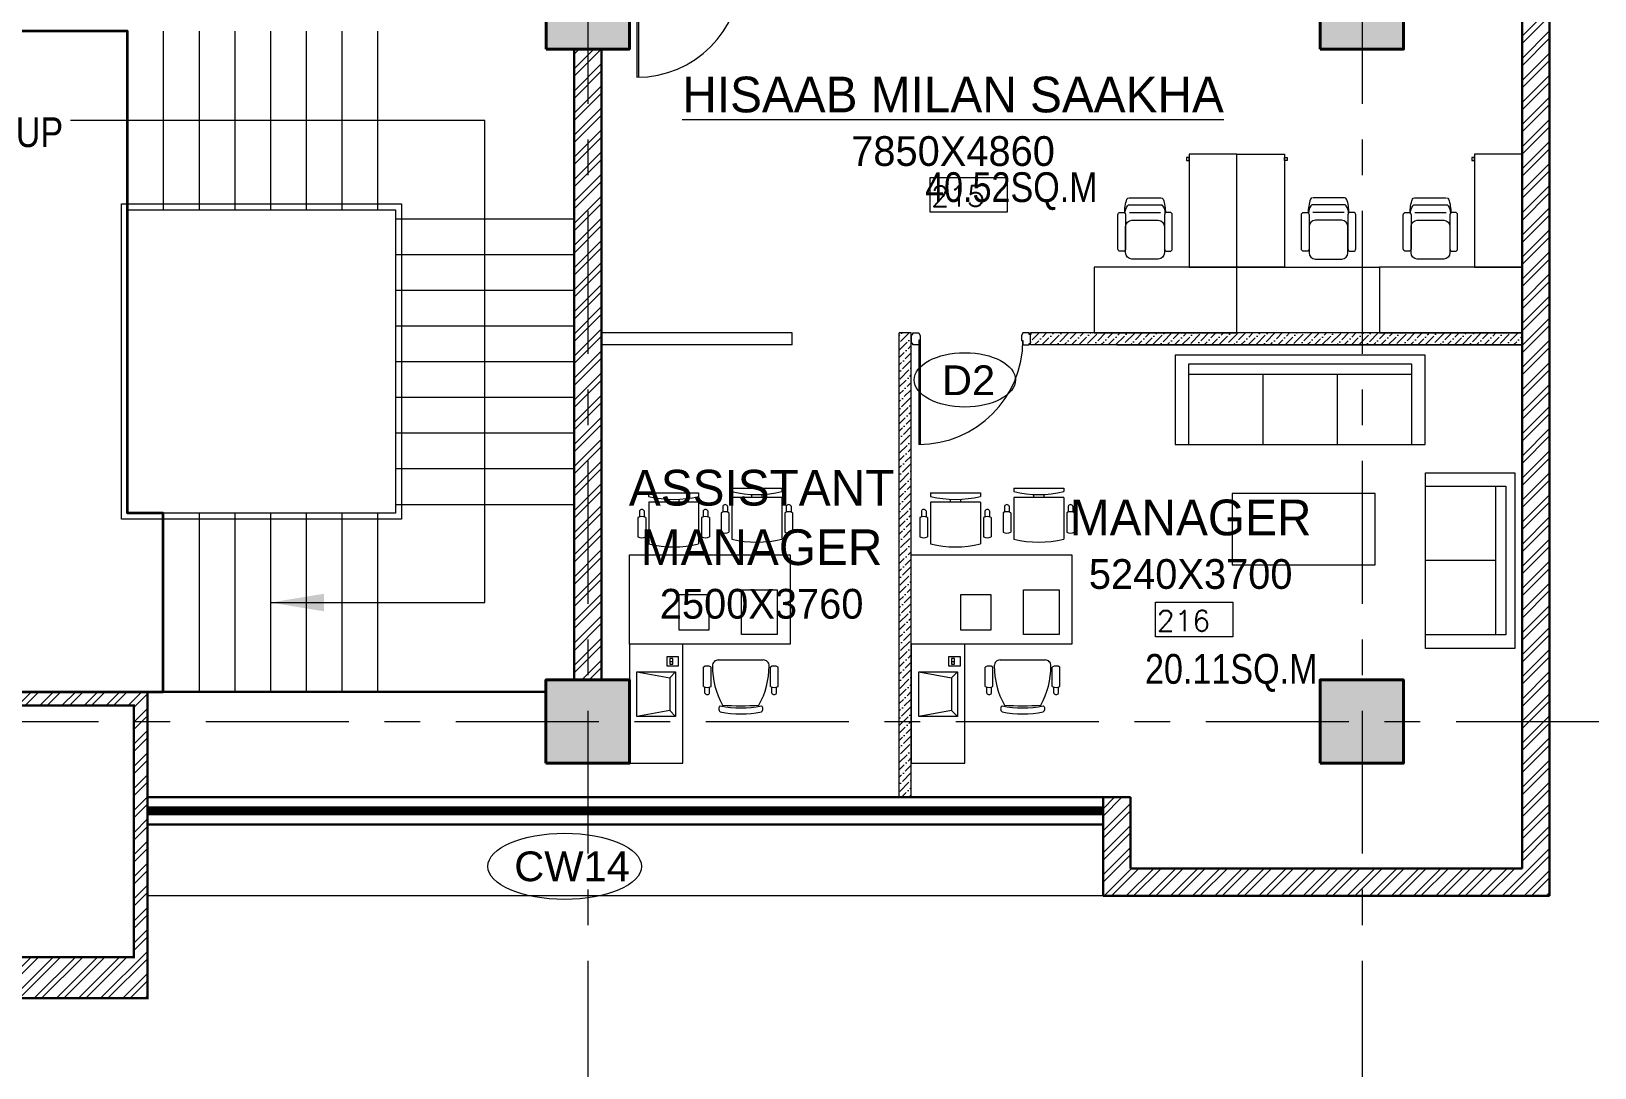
# Model space of a CAD drawing. Header units: millimetres. Extents: x 24487468 to 24959437, y -333213 to 842934.
# Drawn here: x 24744072 to 24757202, y 56792 to 65501 of the extents above; entities that cross this region are included whole.
import ezdxf

# ---------------------------------------------------------------- set-up
doc = ezdxf.new("R2010")
doc.units = ezdxf.units.MM
doc.header["$MEASUREMENT"] = 0
doc.header["$PDMODE"] = 3
doc.linetypes.add('Centreline', pattern=[21, 12, -3, 3, -3])
doc.layers.get('0').update_dxf_attribs({"lineweight": 5})
for name, color, linetype, lineweight in [('A 0.13 dw', 175, 'Continuous', 5), ('A 0.13furniture', 30, 'Continuous', 0), ('A-DIM', 155, 'Continuous', 9), ('AREA', 7, 'Continuous', 5), ('COLUMN', 12, 'Continuous', 40), ('DIM', 183, 'Continuous', 5), ('FALSE CEILING', 7, 'Continuous', 35), ('hatch', 9, 'Continuous', 0), ('p1 plan grid lck', 6, 'Continuous', 5), ('room number', 99, 'Continuous', 20), ('text', 7, 'Continuous', 15), ('TEXT ROOM', 3, 'Continuous', 15), ('wall', 53, 'Continuous', 15), ('Wall1', 37, 'Continuous', 30), ('WALL2', 4, 'Continuous', 15), ('win shutters', 140, 'Continuous', 25)]:
    doc.layers.add(name, color=color, linetype=linetype, lineweight=lineweight)
doc.styles.add('arial', font='times.ttf')
doc.styles.add('ATTR', font='romans.shx', dxfattribs={"width": 0.8, "height": 0.48})
doc.styles.add('ordinary', font='arial.ttf')
doc.styles.add('ROMANS', font='romans__.ttf')
doc.styles.add('Tahoma', font='technic_.ttf')
doc.dimstyles.new('DIM100', dxfattribs={"dimtxt": 300, "dimasz": 250, "dimexe": 100, "dimexo": 100, "dimgap": 150, "dimtad": 1, "dimdec": 0, "dimrnd": 5, "dimzin": 0, "dimdsep": 46, "dimtxsty": 'ROMANS', "dimblk": 'DOTSMALL', "dimcen": 0.09, "dimclrd": 256, "dimclre": 256, "dimclrt": 7, "dimadec": 0, "dimazin": 0, "dimtfac": 1, "dimtdec": 0, "dimtix": 1, "dimtofl": 0, "dimtmove": 1, "dimatfit": 3, "dimfxl": 100, "dimfxlon": 1, "dimtolj": 1, "dimtzin": 0, "dimarcsym": 0})

# ---------------------------------------------------------------- blocks, each defined once
blk = doc.blocks.new('column 350')
at = {"layer": 'COLUMN', "ltscale": 100}
h = blk.add_hatch(color=256, dxfattribs=at)
h.dxf.hatch_style = 1
h.paths.add_polyline_path([(1327.5, 1037.5), (627.5, 1037.5), (627.5, 337.5), (1327.5, 337.5)])
blk.add_lwpolyline([(627.5, 1037.5), (1327.5, 1037.5), (1327.5, 337.5), (627.5, 337.5)], close=True, dxfattribs=at)
blk = doc.blocks.new('_DotSmall')
at = {"color": 0, "linetype": 'ByBlock', "const_width": 0.5}
blk.add_lwpolyline([(-0.0625, 0, 1), (0.0625, 0, 1)], format="xyb", close=True, dxfattribs=at)
blk = doc.blocks.new('Door1000-flat-3')
at = {"layer": 'A 0.13 dw'}
for p, q in [((-38.00139302830212, 0.005206827539950609), (-38.00303728959989, -11.99523323355243)), ((38.00139302876778, -0.005206826841458678), (-38.00139302830212, 0.005206827539950609)), ((-50.00347719329875, -11.99358897237107), (-50.01046530390158, -62.99545923201367)), ((-50.01046530390158, -62.99545923201367), (-25.01119309896603, -74.99932483729208)), ((-38.00303728959989, -11.99523323355243), (-50.00347719329875, -11.99358897237107)), ((-25.01119309896603, -74.99932483729208), (11.99016327084973, -75.00439464265946)), ((11.99016327084973, -75.00439464265946), (11.9918075321475, -63.00395458156709)), ((11.9918075321475, -63.00395458156709), (49.99320056068245, -63.00916140875779)), ((37.99974876747001, -12.00564688793384), (38.00139302876778, -0.005206826841458678)), ((50.00018867116887, -12.00729114911519), (37.99974876747001, -12.00564688793384)), ((49.99320056068245, -63.00916140875779), (50.00018867116887, -12.00729114911519)), ((-50.13721044559497, -988.0293806078844), (-50.13022233510856, -937.0275103482418)), ((-38.1367705417797, -988.0310248690657), (-50.13721044559497, -988.0293806078844)), ((-50.13022233510856, -937.0275103482418), (-25.12766160757747, -925.0304958313354)), ((-38.13841480307747, -1000.031464930158), (-38.1367705417797, -988.0310248690657)), ((37.86437125387602, -1000.04187858454), (-38.13841480307747, -1000.031464930158)), ((-25.12766160757747, -925.0304958313354), (11.8736947622383, -925.0355656367028)), ((11.8736947622383, -925.0355656367028), (11.87205050094053, -937.0360056977952)), ((11.87205050094053, -937.0360056977952), (49.87344352947548, -937.0412125249859)), ((11.87205050094053, -937.0360056977952), (885.9040901568951, -937.1557627225993)), ((11.8736947622383, -925.0355656367028), (885.8233476526802, -925.1553113731788)), ((37.86601551517379, -988.0414385234471), (37.86437125387602, -1000.04187858454)), ((49.86645541898906, -988.0430827846285), (37.86601551517379, -988.0414385234471)), ((49.87344352947548, -937.0412125249859), (49.86645541898906, -988.0430827846285))]:
    blk.add_line(p, q, dxfattribs=at)
blk.add_lwpolyline([(885.9040901570115, -937.1557627225411), (885.9040901570115, -937.1557627225411, 0.4142135621632033), (11.99180753226392, -63.00395458145067)], format="xyb", dxfattribs=at)
blk = doc.blocks.new('*U36')
at = {"layer": 'room number'}
blk.add_lwpolyline([(45.85415721898534, 40.3767143509852), (45.85415721898534, 240.3767143509851), (490.8767006695271, 240.3767143509851), (490.8767006695271, 40.37671435098515)], close=True, dxfattribs=at)
at = {"layer": 'room number', "style": 'ROMANS'}
blk.add_attdef('ROOM_NUM', (53.07551611214876, 72.5178939560894), '', height=120, dxfattribs=at)
blk = doc.blocks.new('Production Armchair 1-flat-3-flat-1')
at = {"layer": 'A 0.13furniture'}
for p, q in [((175.34375, 301.5948596230883), (224.4197500000009, 301.5723596230673)), ((230.6554999999935, 314.5248596230813), (393.3212500000373, 314.5248596230813)), ((175.4235000000335, 262.0573596230824), (224.6089999999385, 262.0623596230871)), ((230.6554999999935, 249.7223596230906), (393.3212500000373, 249.7223596230906)), ((453.8580000000075, 189.147359623079), (453.8580000000075, -187.6126403769304)), ((175.4235000000335, -260.5201403769315), (224.6089999999385, -260.5276403769094)), ((230.6554999999935, -248.1876403769129), (393.3212500000373, -248.1876403769129)), ((175.34375, -300.0601403769106), (224.4197500000009, -300.0376403769187)), ((230.6554999999935, -312.9876403769304), (393.3212500000373, -312.9876403769304))]:
    blk.add_line(p, q, dxfattribs=at)
for centre, radius, start, end in [((184.5097499999683, 281.8448596230883), 21.77365, 114.89529999752, 245.3357599977508), ((284.4752500000177, 282.1223596230848), 62.82015000000001, 148.9510999986306, 211.0488899955405), ((339.501500000013, 282.1223596230848), 62.820175, 328.9510999986306, 31.0489000013694), ((804.3005000000121, -0.0001403769128955901), 804.3005, 167.6021000010033, 192.3978799988534), ((43.7565000000177, 155.6348596230673), 30.259725, 34.29159999757275, 145.7084000024273), ((854.3005000000121, -0.0001403769128955901), 804.3005, 167.6021000010033, 192.3978799988534), ((1964.520499999984, -0.0001403769128955901), 1895.767, 175.3452500008989, 184.6060499995482), ((401.7057499999646, -433.2851403769164), 671.90225, 89.87840000319858, 119.0930999965417), ((404.9962499999674, 189.7873596230929), 48.866225, 359.2519999992008, 92.18640000084834), ((43.7565000000177, -155.6351403769222), 30.259225, 214.2902299974693, 325.7098000044226), ((401.702500000014, 434.8098596230848), 671.8915, 240.8939800000871, 270.1218999988662), ((184.5100000000093, -280.3076403769082), 21.7738, 114.6644999971257, 245.1044199996988), ((284.4752500000177, -280.5876403769071), 62.82020000000001, 148.9510999986306, 211.0488600026608), ((339.501500000013, -280.5876403769071), 62.82015000000001, 328.9510999986306, 31.0489000013694), ((404.9965000000084, -188.2501403769129), 48.865925, 267.8132349986418, 0.7480000007991381)]:
    blk.add_arc(centre, radius, start, end, dxfattribs=at)
at = {"layer": 'A 0.13furniture', "style": 'ATTR', "text_generation_flag": 4, "width": 0.8000000001380787, "flags": 9}
blk.add_attdef('ESTCODE', (0, 0), '', height=0.1255026428261772, rotation=270, dxfattribs=at)
blk = doc.blocks.new('Executive Armchair 1-flat-5-flat-1')
at = {"layer": 'A 0.13furniture'}
for p, q in [((-207.9205000000075, 299.742499999993), (-369.91949999996, 299.742499999993)), ((-152.6090000000549, 286.8125), (-201.7177499999525, 286.7925000000105)), ((-80.00175000005402, 209.8875000000116), (-430.0547500000102, 209.8875000000116)), ((-207.9205000000075, 234.9400000000023), (-369.91949999996, 234.9400000000023)), ((-152.6887499999721, 247.2749999999942), (-200.6104999999516, 247.2799999999988)), ((-80.00175000005402, -209.890000000014), (-80.00175000005402, 209.8875000000116)), ((0, 210), (-30.00249999994412, 210)), ((0, 210), (0, -210)), ((-53.85974999994505, 45), (-80.00175000005402, 45)), ((-80.00175000005402, -45), (-53.84050000004936, -45)), ((-80.00175000005402, -209.890000000014), (-430.0010000000475, -209.890000000014)), ((-207.9205000000075, -234.9425000000047), (-369.91949999996, -234.9425000000047)), ((-152.6887499999721, -247.2774999999965), (-200.6104999999516, -247.2825000000012)), ((0, -210), (-30.00249999994412, -210)), ((-207.9205000000075, -299.7449999999953), (-369.91949999996, -299.7449999999953)), ((-152.6090000000549, -286.8150000000023), (-201.7177499999525, -286.7950000000128))]:
    blk.add_line(p, q, dxfattribs=at)
for centre, radius, start, end in [((-316.0987500000047, 267.3424999999988), 62.82114999999999, 148.9514000006655, 211.0487000021119), ((-261.7412499999627, 267.3424999999988), 62.82122500000001, 328.9514000006655, 31.04858999980308), ((-161.7745000000577, 267.0625), 21.773475, 294.6640000012072, 65.10488999942481), ((439.4467500000028, 0.1099999999860302), 894.4492500000001, 166.4359999990614, 193.5787999996963), ((839.5794999999925, 0), 894.58, 166.4232999988904, 193.5767000011095), ((-316.0990000000456, -267.3424999999988), 62.82100000000001, 148.951299997888, 211.0487000021119), ((-261.7410000000382, -267.3424999999988), 62.82100000000001, 328.951299997888, 31.04867000007751), ((-161.7745000000577, -267.0650000000023), 21.773425, 294.8949000032694, 65.33615000054967)]:
    blk.add_arc(centre, radius, start, end, dxfattribs=at)
at = {"layer": 'A 0.13furniture', "style": 'ATTR', "text_generation_flag": 4, "width": 0.800000000050175, "flags": 9}
blk.add_attdef('ESTCODE', (0, 0), '', height=0.1198976954910904, rotation=90, dxfattribs=at)
blk = doc.blocks.new('Executive Armchair 1-flat-6-flat-1')
at = {"layer": 'A 0.13furniture'}
for p, q in [((-207.9205000000075, 299.742499999993), (-369.91949999996, 299.742499999993)), ((-152.6090000000549, 286.8125), (-201.7177499999525, 286.7925000000105)), ((-80.00175000005402, 209.8875000000116), (-430.0547500000102, 209.8875000000116)), ((-207.9205000000075, 234.9400000000023), (-369.91949999996, 234.9400000000023)), ((-152.6887499999721, 247.2749999999942), (-200.6104999999516, 247.2799999999988)), ((-80.00175000005402, -209.890000000014), (-80.00175000005402, 209.8875000000116)), ((0, 210), (-30.00249999994412, 210)), ((0, 210), (0, -210)), ((-53.85974999994505, 45), (-80.00175000005402, 45)), ((-80.00175000005402, -45), (-53.84050000004936, -45)), ((-80.00175000005402, -209.890000000014), (-430.0010000000475, -209.890000000014)), ((-207.9205000000075, -234.9425000000047), (-369.91949999996, -234.9425000000047)), ((-152.6887499999721, -247.2774999999965), (-200.6104999999516, -247.2825000000012)), ((0, -210), (-30.00249999994412, -210)), ((-207.9205000000075, -299.7449999999953), (-369.91949999996, -299.7449999999953)), ((-152.6090000000549, -286.8150000000023), (-201.7177499999525, -286.7950000000128))]:
    blk.add_line(p, q, dxfattribs=at)
for centre, radius, start, end in [((-316.0987500000047, 267.3424999999988), 62.82114999999999, 148.9514000006655, 211.0487000021119), ((-261.7412499999627, 267.3424999999988), 62.82122500000001, 328.9514000006655, 31.04858999980308), ((-161.7745000000577, 267.0625), 21.773475, 294.6640000012072, 65.10488999942481), ((439.4467500000028, 0.1099999999860302), 894.4492500000001, 166.4359999990614, 193.5787999996963), ((839.5794999999925, 0), 894.58, 166.4232999988904, 193.5767000011095), ((-316.0990000000456, -267.3424999999988), 62.82100000000001, 148.951299997888, 211.0487000021119), ((-261.7410000000382, -267.3424999999988), 62.82100000000001, 328.951299997888, 31.04867000007751), ((-161.7745000000577, -267.0650000000023), 21.773425, 294.8949000032694, 65.33615000054967)]:
    blk.add_arc(centre, radius, start, end, dxfattribs=at)
at = {"layer": 'A 0.13furniture', "style": 'ATTR', "text_generation_flag": 4, "width": 0.800000000050175, "flags": 9}
blk.add_attdef('ESTCODE', (0, 0), '', height=0.1198976954910904, rotation=90, dxfattribs=at)
blk = doc.blocks.new('ASD-flat-1-flat-1')
at = {"layer": 'A 0.13furniture'}
for p, q in [((552383.1420097942, -73628.4845165927), (551383.1420097942, -73628.4845165927)), ((551383.1420097942, -73628.4845165927), (551383.1420097942, -74078.4845165927)), ((551776.6562315878, -74017.45390817989), (551776.6562315878, -73692.45390817989)), ((551826.6562315878, -73967.45390817989), (551776.6562315878, -73692.45390817989)), ((551776.6562315878, -73692.45390817989), (552151.6562315878, -73692.45390817989)), ((552151.6562315878, -73692.45390817989), (552101.6562315878, -73967.45390817989)), ((552151.6562315878, -73692.45390817989), (552151.6562315878, -74017.45390817989)), ((551776.6562315878, -74017.45390817989), (551826.6562315878, -73967.45390817989)), ((552151.6562315878, -74017.45390817989), (551776.6562315878, -74017.45390817989)), ((552101.6562315878, -73967.45390817989), (551826.6562315878, -73967.45390817989)), ((552101.6562315878, -73967.45390817989), (552151.6562315878, -74017.45390817989)), ((552201.6562315878, -73942.45390817983), (552201.6562315878, -74042.45390817983)), ((552276.6562315878, -73942.45390817983), (552201.6562315878, -73942.45390817983)), ((552201.6562315878, -74042.45390817983), (552276.6562315878, -74042.45390817983)), ((552214.1562315878, -73967.45390817983), (552214.1562315878, -73992.45390817983)), ((552264.1562315878, -73967.45390817983), (552214.1562315878, -73967.45390817983)), ((552214.1562315878, -73992.45390817983), (552264.1562315878, -73992.45390817983)), ((552239.1562315878, -73967.45390817983), (552239.1562315878, -73992.45390817983)), ((552264.1562315878, -73992.45390817983), (552264.1562315878, -73967.45390817983)), ((552276.6562315878, -74042.45390817983), (552276.6562315878, -73942.45390817983)), ((551383.1420097942, -74078.4845165927), (552383.1420097942, -74078.4845165927))]:
    blk.add_line(p, q, dxfattribs=at)
for points in [[(553133.1420097942, -73628.4845165927), (553133.1420097942, -74978.4845165927), (552383.1420097942, -74978.4845165927), (552383.1420097942, -73628.4845165927)], [(552800.5685680993, -74296.41846486926), (552500.5685681002, -74296.41846487019), (552500.5685680993, -74046.41846487112), (552800.5685680993, -74046.41846486926)], [(552839.3923709919, -74871.20685408183), (552464.3923709933, -74871.20685408276), (552464.3923709923, -74571.20685408276), (552839.3923709919, -74571.20685408276)]]:
    blk.add_lwpolyline(points, close=True, dxfattribs=at)
for name, p in [('Executive Armchair 1-flat-6-flat-1', (553655.3120365702, -74000.62992630538)), ('Production Armchair 1-flat-3-flat-1', (551797.2712294711, -74564.89895323731)), ('Executive Armchair 1-flat-5-flat-1', (553695.6122145262, -74699.40899612207))]:
    blk.add_blockref(name, p, dxfattribs=at)
at = {"layer": 'A 0.13furniture', "style": 'ATTR', "width": 0.8, "flags": 9}
blk.add_attdef('ESTCODE', (551776.6562315878, -73692.45390817989), '', height=0.00147436328125, dxfattribs=at)
blk = doc.blocks.new("84'' Sofa-flat-3-flat-1")
at = {"layer": 'A 0.13furniture'}
for p, q in [((-1987.5, -75), (-1987.5, -749.999925000011)), ((-112.5, -75), (-1987.5, -75)), ((-112.5, -749.999925000011), (-112.5, -75)), ((-112.5, -162.5), (-1987.5, -162.5)), ((-1362.5, -162.5), (-1362.5, -749.999925000011)), ((-737.5, -162.5), (-737.5, -749.999925000011))]:
    blk.add_line(p, q, dxfattribs=at)
blk.add_lwpolyline([(0, -749.999925000011), (0, 0), (-2100, 0), (-2100, -749.999925000011)], close=True, dxfattribs=at)
at = {"layer": 'A 0.13furniture', "style": 'ATTR', "text_generation_flag": 4, "width": 0.7999999999756081, "flags": 9}
blk.add_attdef('ESTCODE', (0, 0), '', height=0.4200000000128057, rotation=180, dxfattribs=at)
blk = doc.blocks.new('s11')
at = {"layer": 'A 0.13furniture'}
for p, q in [((-1362.500000007451, 674.9999249987304), (-1362.500000007451, 0)), ((-112.5000000074506, 674.9999249987304), (-1362.500000007451, 674.9999249987304)), ((-112.5000000074506, 0), (-112.5000000074506, 674.9999249987304)), ((-1362.500000007451, 587.4999249987304), (-1362.500000007451, 0)), ((-112.5000000074506, 587.4999249987304), (-1362.500000007451, 587.4999249987304)), ((-737.5000000074506, 587.4999249987304), (-737.5000000074506, 0))]:
    blk.add_line(p, q, dxfattribs=at)
blk.add_lwpolyline([(-7.450580596923828e-09, 0), (-7.450580596923828e-09, 749.9999249987304), (-1475.000000007451, 749.9999249987304), (-1475.000000007451, 0)], close=True, dxfattribs=at)
at = {"layer": 'A 0.13furniture', "style": 'ATTR', "text_generation_flag": 4, "width": 0.7999999999756081, "flags": 9}
blk.add_attdef('ESTCODE', (-7.450580596923828e-09, 749.9999249987304), '', height=0.4200000000128057, rotation=180, dxfattribs=at)
blk = doc.blocks.new('tt1')
at = {"layer": 'A 0.13furniture'}
for p, q in [((-1136.234657179564, 903.9204850114766), (-1136.234657179564, 640.6379711264599)), ((-1077.539005007595, 902.1061925267859), (-1077.539005007595, 638.8236786417692)), ((-1012.321613702923, 901.3934208958963), (-1012.321613702923, 639.5364502730663))]:
    blk.add_line(p, q, dxfattribs=at)
for points in [[(0, 0), (-551.7391304336488, 1.455191522836685e-11), (-551.7391304336488, 1198.478260869582), (0, 1198.478260869568)], [(-551.7391304336488, 1.455191522836685e-11), (-1501.801517985761, 2.91038304567337e-11), (-1501.801517985761, 400.0000000000146), (-551.7391304336488, 400)], [(-1449.624303150922, 400.0000000000146), (-1473.603035971522, 400.0000000000146), (-1473.603035971522, 421.8098751321086), (-1449.624303150922, 421.8098751321231)]]:
    blk.add_lwpolyline(points, close=True, dxfattribs=at)
for points in [[(-992.7563963122666, 933.5084138453531), (-705.7998745702207, 933.5084138453385, 0.4142135623730951), (-686.2346571795642, 953.0736312366498), (-686.2346571795642, 979.1605877583788, 0.4142135623730951), (-705.7998745702207, 998.7258051496756), (-992.7563963122666, 998.7258051496901, 0.4142135623730951), (-1012.321613702923, 979.1605877583788), (-1012.321613702923, 953.0736312366498, 0.4142135623730951)], [(-673.1911789178848, 933.5084138453531), (-894.9303093552589, 933.5084138453385, 0.4142135623730951), (-947.1042223982513, 881.3345008018659), (-947.1042223982513, 659.5953703670966, 0.4142135623730951), (-894.9303093552589, 607.4214573236095), (-673.1911789178848, 607.421457323595, 0.4142135623730951), (-621.0172658748925, 659.5953703670675), (-621.0172658748925, 881.3345008018659, 0.4142135623730951)], [(-992.7563963122666, 607.421457323624), (-705.7998745702207, 607.4214573236095, -0.4142135623730951), (-686.2346571795642, 587.8562399322836), (-686.2346571795642, 561.7692834105401, -0.4142135623730951), (-705.7998745702207, 542.2040660192288), (-992.7563963122666, 542.2040660192433, -0.4142135623730951), (-1012.321613702923, 561.7692834105546), (-1012.321613702923, 587.8562399323127, -0.4142135623730951)]]:
    blk.add_lwpolyline(points, format="xyb", close=True, dxfattribs=at)
for centre, radius, start, end in [((-1116.669439788908, 903.920485011462), 19.56521739130435, 110.5247001160438, 180), ((-1021.762635231018, 650.4139191298309), 290.254856085183, 87.20243065393527, 110.5247001160438), ((-1007.73536786437, 832.0946044574812), 105.7366818267293, 88.50577093037268, 125.6621975805285), ((-1057.973787616938, 902.1061925267713), 19.56521739130435, 125.6621975805285, 180), ((-1116.669439788908, 637.0093861575151), 19.56521739130435, 180.0000000008338, 249.4752998839562), ((-1021.762635231018, 890.5159520391026), 290.254856085183, 249.4752998839562, 272.7975693460648), ((-1057.973787616938, 638.8236786417547), 19.56521739130435, 180, 234.3378024194715), ((-1007.73536786437, 708.8352667114523), 105.7366818267293, 234.3378024194715, 271.4942290696274)]:
    blk.add_arc(centre, radius, start, end, dxfattribs=at)
blk = doc.blocks.new('*D63')
at = {"layer": 'Defpoints', "color": 0, "ltscale": 100, "transparency": 16777216}
for p in [(24755598.04787562, 65700.50009274168), (24755596.11709261, 59700.50011592675), (24759623.60012217, 59700.50011592674)]:
    blk.add_point(p, dxfattribs=at)
at = {"layer": 'DIM', "lineweight": -2, "ltscale": 100, "transparency": 16777216}
for p, q in [((24759523.60012217, 65700.50009274168), (24759723.60012217, 65700.50009274168)), ((24759623.60012217, 65700.50009274168), (24759623.60012217, 59700.50011592674)), ((24759523.60012217, 59700.50011592674), (24759723.60012217, 59700.50011592674))]:
    blk.add_line(p, q, dxfattribs=at)
at = {"layer": 'DIM', "lineweight": -2, "ltscale": 100, "transparency": 16777216, "xscale": 250, "yscale": 250, "zscale": 250}
for p, rotation in [((24759623.60012217, 65700.50009274168), 90), ((24759623.60012217, 59700.50011592674), 270)]:
    blk.add_blockref('_DotSmall', p, dxfattribs=dict(at, rotation=rotation))
at = {"layer": 'DIM', "color": 7, "ltscale": 100, "transparency": 16777216, "insert": (24759322.2203587, 62700.5001043382), "char_height": 300, "attachment_point": 5, "rotation": 90, "style": 'ROMANS'}
blk.add_mtext('\\A1;6000', dxfattribs=at)
blk = doc.blocks.new('*D64')
at = {"layer": 'Defpoints', "color": 0, "ltscale": 100, "transparency": 16777216}
for p in [(24755596.11709261, 59700.50011592675), (24755247.09024656, 53700.50013911277), (24759623.60012217, 53700.50013911276)]:
    blk.add_point(p, dxfattribs=at)
at = {"layer": 'DIM', "lineweight": -2, "ltscale": 100, "transparency": 16777216}
for p, q in [((24759523.60012217, 59700.50011592674), (24759723.60012217, 59700.50011592674)), ((24759623.60012217, 59700.50011592674), (24759623.60012217, 53700.50013911276)), ((24759523.60012217, 53700.50013911276), (24759723.60012217, 53700.50013911276))]:
    blk.add_line(p, q, dxfattribs=at)
at = {"layer": 'DIM', "lineweight": -2, "ltscale": 100, "transparency": 16777216, "xscale": 250, "yscale": 250, "zscale": 250}
for p, rotation in [((24759623.60012217, 59700.50011592674), 90), ((24759623.60012217, 53700.50013911276), 270)]:
    blk.add_blockref('_DotSmall', p, dxfattribs=dict(at, rotation=rotation))
at = {"layer": 'DIM', "color": 7, "ltscale": 100, "transparency": 16777216, "insert": (24759322.2203587, 56700.50012752374), "char_height": 300, "attachment_point": 5, "rotation": 90, "style": 'ROMANS'}
blk.add_mtext('\\A1;6000', dxfattribs=at)
blk = doc.blocks.new('DF')
at = {"layer": 'A-DIM', "ltscale": 100}
for p, q in [((19797598.49891031, -169767.4961468663), (19797598.49891031, -171267.4961468663)), ((19797898.49891031, -169767.4961468663), (19797898.49891031, -171267.4961468663)), ((19798198.49891031, -169767.4961468663), (19798198.49891031, -171267.4961468663)), ((19798498.49891031, -169767.4961468663), (19798498.49891031, -171267.4961468663)), ((19798798.49891031, -169767.4961468663), (19798798.49891031, -171267.4961468663)), ((19799098.49891031, -169767.4961468663), (19799098.49891031, -171267.4961468663)), ((19799398.49891031, -169767.4961468663), (19799398.49891031, -171267.4961468663)), ((19799698.49891031, -169767.4961468663), (19799698.49891031, -171267.4961468663)), ((19800598.49891032, -170517.4961468663), (19797118.42117393, -170517.4961468663)), ((19797598.49891031, -171267.4961468663), (19799848.49891031, -171267.4961468664)), ((19797598.49891031, -171267.4961468663), (19797598.49891031, -173817.4961468661)), ((19799848.49891031, -171267.4961468664), (19799848.49891031, -173817.4961468661)), ((19799848.49891031, -171342.4961468664), (19801348.49891031, -171342.4961468664)), ((19799848.49891031, -171642.4961468664), (19801348.49891031, -171642.4961468664)), ((19799848.49891031, -171942.4961468664), (19801348.49891031, -171942.4961468664)), ((19799848.49891031, -172242.4961468664), (19801348.49891031, -172242.4961468664)), ((19799848.49891031, -172542.4961468664), (19801348.49891031, -172542.4961468664)), ((19799848.49891031, -172842.4961468664), (19801348.49891031, -172842.4961468664)), ((19799848.49891031, -173142.4961468664), (19801348.49891031, -173142.4961468664)), ((19799848.49891031, -173442.4961468664), (19801348.49891031, -173442.4961468664)), ((19799848.49891031, -173817.4961468661), (19797598.49891031, -173817.4961468661)), ((19797898.49891031, -173817.4961468661), (19797898.49891031, -175317.4961468661)), ((19798198.49891031, -173817.4961468661), (19798198.49891031, -175317.4961468661)), ((19798498.49891031, -173817.4961468661), (19798498.49891031, -175317.4961468661)), ((19798798.49891031, -173817.4961468661), (19798798.49891031, -175317.4961468661)), ((19799098.49891031, -173817.4961468661), (19799098.49891031, -175317.4961468661)), ((19799398.49891031, -173817.4961468661), (19799398.49891031, -175317.4961468661)), ((19799698.49891031, -173817.4961468661), (19799698.49891031, -175317.4961468661)), ((19799848.49891031, -173742.4961468664), (19801348.49891031, -173742.4961468664))]:
    blk.add_line(p, q, dxfattribs=at)
for points in [[(19797548.49891031, -171217.4961468663), (19799898.49891031, -171217.4961468663), (19799898.49891031, -173867.4961468661), (19797548.49891031, -173867.4961468661)], [(19797598.49891031, -171267.4961468663), (19799848.49891031, -171267.4961468663), (19799848.49891031, -173817.4961468661), (19797598.49891031, -173817.4961468661)]]:
    blk.add_lwpolyline(points, close=True, dxfattribs=at)
blk.add_leader([(19798798.49891031, -174567.4961468661), (19800598.49891031, -174567.4961468661), (19800598.49891032, -170517.4961468663)], dimstyle='DIM100', override={"dimasz": 450, "dimgap": 150, "dimtad": 0, "dimfxl": 300}, dxfattribs=at)

msp = doc.modelspace()

# ---------------------------------------------------------------- hatches: boundary and pattern name
at = {"layer": 'hatch', "ltscale": 100}
h = msp.add_hatch(dxfattribs=at)
h.set_pattern_fill('ANSI32', color=256, scale=350)
h.set_pattern_definition([(45, (24754948.22699135, 62143.0001043423), (-92.80776503073436, 92.80776503073437), []), (45, (24755010.0988346, 62143.0001043423), (-92.80776503073436, 92.80776503073437), [])])
h.paths.add_polyline_path([(24756823.22699135, 66050.50009274125), (24755596.6445673, 66050.5000927413), (24755596.6445673, 65820.5000927413), (24756593.22699135, 65820.50009274126), (24756593.22699135, 58465.50011594332), (24753303.22699134, 58465.50011594345), (24753303.22699135, 59065.50011595104), (24753073.22699135, 59065.50011595104), (24753073.22699135, 58835.50011595104), (24753073.22699134, 58235.50011594347), (24756823.22699135, 58235.50011594329)])
h = msp.add_hatch(dxfattribs=at)
h.set_pattern_fill('ANSI32', color=256, scale=350)
h.set_pattern_definition([(45, (24748745.58961799, 62700.50010433426), (-92.80776503073436, 92.80776503073437), []), (45, (24748807.46146123, 62700.50010433426), (-92.80776503073436, 92.80776503073437), [])])
h.paths.add_polyline_path([(24748860.58961799, 65350.50009274117), (24748630.58961799, 65350.50009274137), (24748630.58961799, 60050.50011592735), (24748860.58961798, 60050.50011592714)])
h = msp.add_hatch(dxfattribs=at)
h.set_pattern_fill('ANSI36', color=256, scale=350)
h.set_pattern_definition([(45, (24751411.57513993, 61015.56954329388), (23.20194125768359, 85.07378461150648), [109.375, -21.875, 0, -21.875])])
h.paths.add_polyline_path([(24751461.64456728, 62965.63897063656), (24751361.50571258, 62965.63897063668), (24751361.50571258, 59065.50011595109), (24751461.64456728, 59065.50011595109)])
h = msp.add_hatch(dxfattribs=at)
h.set_pattern_fill('ANSI36', color=256, scale=350)
h.set_pattern_definition([(45, (24754528.22438794, 62915.56954328006), (23.20194125768359, 85.07378461150648), [109.375, -21.875, 0, -21.875])])
h.paths.add_polyline_path([(24756593.22699135, 62965.63897063292), (24752463.22699135, 62965.63897063589), (24752463.22699135, 62953.57093702385), (24752463.23219818, 62953.57093631043), (24752463.22178453, 62877.56815025336), (24752463.22699136, 62865.50011592719), (24756593.22699135, 62865.50011592422)])
h = msp.add_hatch(dxfattribs=at)
h.set_pattern_fill('ANSI32', color=256, scale=350)
h.set_pattern_definition([(45, (24742971.38082994, 58663.00013911528), (-92.80776503073436, 92.80776503073437), []), (45, (24743033.25267319, 58663.00013911528), (-92.80776503073436, 92.80776503073437), [])])
h.paths.add_polyline_path([(24745046.64456727, 59950.50011592871), (24741596.11709261, 59950.50011593176), (24741596.11709261, 59835.50011593176), (24744931.64456727, 59835.5001159288), (24744931.64456727, 57720.50016229879), (24741011.1170926, 57720.50016229879), (24741011.1170926, 58350.46342539554), (24740915.61569886, 58350.46342539576), (24740915.61569957, 58350.45821856847), (24740991.61848563, 58350.46863222285), (24740991.61684137, 58362.46907228394), (24741003.61728127, 58362.47071654513), (24741003.61029316, 58413.47258680477), (24740965.60890013, 58413.46737997758), (24740965.60725587, 58425.46782003867), (24740928.6058995, 58425.4627502333), (24740903.6066273, 58413.45888462802), (24740903.61361541, 58362.45701436838), (24740915.61405531, 58362.45865862956), (24740915.61569886, 58350.46342539576), (24740991.61848634, 58350.46342539559), (24740991.61848563, 58350.46863222285), (24740915.61569957, 58350.45821856847), (24740896.1170926, 58350.46342539581), (24740896.1170926, 57375.50016229879), (24741951.11709261, 57375.50016229879), (24741951.11709261, 57605.50016229879), (24742181.1170926, 57605.50016229879), (24742181.11709261, 57375.50016229879), (24742551.11709261, 57375.50016229879), (24742551.11709261, 57605.50016229879), (24742781.1170926, 57605.50016229879), (24742781.11709261, 57375.50016229879), (24743151.11709261, 57375.50016229879), (24743151.11709261, 57605.50016229879), (24743381.11709261, 57605.50016229879), (24743381.11709261, 57375.50016229879), (24745046.64456727, 57375.50016229879)])

# ---------------------------------------------------------------- linework, layer by layer
at = {"layer": 'A 0.13furniture'}
msp.add_lwpolyline([(24754157.47986094, 61016.44825996243), (24755357.47986094, 61016.44825996243), (24755357.47986094, 61616.44825996243), (24754157.47986094, 61616.44825996243)], close=True, dxfattribs=at)
at = {"layer": 'FALSE CEILING', "ltscale": 100}
msp.add_lwpolyline([(24741596.11709261, 59950.50011593176), (24745180.58961799, 59950.50011592687), (24745180.58961799, 61450.50011592693), (24744880.58961799, 61450.50011592696), (24744880.58961799, 65500.50011593004), (24741596.6445673, 65500.50011593295)], dxfattribs=at)
at = {"layer": 'p1 plan grid lck', "linetype": 'Centreline', "ltscale": 100}
for p, q in [((24748746.1170926, 89191.00011593275), (24748746.11709261, 42343.98875586045)), ((24755247.69951668, 89191.0001159271), (24755247.69951668, 42343.98875585481)), ((24709837.35604354, 59700.50011592684), (24762027.12792066, 59700.50011592731))]:
    msp.add_line(p, q, dxfattribs=at)
at = {"layer": 'text', "ltscale": 100}
for centre, major_axis, ratio in [((24751912.06030583, 62571.48371531855), (-424.7584629692137, 0), 0.5372841811807608), ((24748551.29651346, 58484.20685855337), (-645.1695388406515, 0), 0.4312912544872695)]:
    msp.add_ellipse(centre, major_axis=major_axis, ratio=ratio, dxfattribs=at)
at = {"layer": 'wall', "ltscale": 100}
msp.add_line((24753073.22699135, 58235.50011594341), (24745048.22699134, 58235.50011594341), dxfattribs=at)
at = {"layer": 'Wall1', "ltscale": 100}
for p, q in [((24756823.22699135, 66050.50009274125), (24756823.22699135, 58235.50011594329)), ((24756593.22699135, 65820.50009274126), (24756593.22699135, 58465.50011594332)), ((24748630.58961799, 65350.50009274136), (24748630.58961799, 60050.50011592734)), ((24748860.58961799, 65350.50009274116), (24748860.58961798, 60050.50011592713)), ((24745056.11709261, 59950.50011592871), (24741596.11709261, 59950.50011593176)), ((24745046.64456727, 59950.50011592871), (24745046.64456727, 57375.50016229879)), ((24745056.11709261, 59950.50011592871), (24748394.53466853, 59950.5001159262)), ((24744941.11709261, 59835.50011592879), (24741596.11709261, 59835.50011593176)), ((24744931.64456727, 59835.50011592879), (24744931.64456727, 57720.50016229879)), ((24745048.22699134, 59065.50011595127), (24753303.22699135, 59065.50011595104)), ((24753073.22699135, 58835.50011595104), (24753073.22699135, 59065.50011595104)), ((24753303.22699135, 59065.50011595104), (24753303.22699134, 58465.50011594345)), ((24745048.22699134, 58835.50011595127), (24753073.22699135, 58835.50011595104)), ((24753073.22699135, 58835.50011595104), (24753073.22699134, 58235.50011594347)), ((24756593.22699135, 58465.50011594332), (24753303.22699134, 58465.50011594345)), ((24756823.22699135, 58235.50011594329), (24753073.22699134, 58235.50011594347)), ((24744941.11709261, 57720.50016229879), (24741011.1170926, 57720.50016229879)), ((24745056.11709261, 57375.50016229879), (24743381.11709261, 57375.50016229879))]:
    msp.add_line(p, q, dxfattribs=at)
at = {"layer": 'WALL2', "ltscale": 100}
for p, q in [((24750461.50571258, 62965.63897063766), (24748860.58961798, 62965.63897063883)), ((24750461.50571257, 62865.50011592894), (24750461.50571257, 62965.63897063813)), ((24751361.50571258, 59065.50011595109), (24751361.50571258, 62965.63897063668)), ((24751461.64456728, 62965.63897063656), (24751361.50571258, 62965.63897063668)), ((24751461.64456728, 59065.50011595109), (24751461.64456728, 62965.63897063656)), ((24752463.22699136, 62865.50011592719), (24752463.22699135, 62965.63897063659)), ((24756593.22699135, 62965.63897063292), (24752463.22699135, 62965.63897063589)), ((24750461.50571258, 62865.50011592894), (24748860.58961798, 62865.50011593013)), ((24756593.22699135, 62865.50011592422), (24752463.22699135, 62865.50011592719)), ((24753188.22699135, 62865.50011592687), (24756593.22699136, 62865.50011592477))]:
    msp.add_line(p, q, dxfattribs=at)
at = {"layer": 'win shutters', "ltscale": 100, "const_width": 75}
msp.add_lwpolyline([(24753073.22699135, 58950.50011595104), (24745048.22699134, 58950.50011596297)], dxfattribs=at)

# ---------------------------------------------------------------- block references
at = {"layer": 'A 0.13 dw', "rotation": 270}
for p in [(24750095.37962694, 66000.02068858655), (24752463.22699136, 62915.56954328212)]:
    msp.add_blockref('Door1000-flat-3', p, dxfattribs=at)
at = {"layer": 'A 0.13furniture'}
msp.add_blockref("84'' Sofa-flat-3-flat-1", (24755777.32990303, 62779.58237306931), dxfattribs=at)
at = {"layer": 'A 0.13furniture', "xscale": -1, "rotation": 270}
msp.add_blockref('s11', (24755781.35075321, 61790.62880531856), dxfattribs=at)
at = {"layer": 'A 0.13furniture', "rotation": 90.00000001863872}
for p in [(24675466.05033131, -492032.6419178192), (24677833.16023038, -492032.6419178192)]:
    msp.add_blockref('ASD-flat-1-flat-1', p, dxfattribs=at)
at = {"layer": 'A-DIM'}
msp.add_blockref('DF', (4947282.090707678, 235267.996262793), dxfattribs=at)
at = {"layer": 'COLUMN', "rotation": 89.99999999994951}
for p in [(24749432.56214323, 64723.00009274067), (24755934.1445673, 64723.00009274101), (24749432.03466853, 58723.00011592664), (24755933.61709261, 58723.00011592652), (24755933.61709261, 58723.00011592652)]:
    msp.add_blockref('column 350', p, dxfattribs=at)
at = {"layer": 'room number', "xscale": 1.456692913385827, "yscale": 1.456692913385827, "zscale": 0.984251968503937}
for p, values in [((24751552.9949765, 63922.20569802879), {'ROOM_NUM': '215'}), ((24753446.51967725, 60354.45759068849), {'ROOM_NUM': '216'})]:
    msp.add_blockref('*U36', p, dxfattribs=at).add_auto_attribs(values)
at = {"layer": 'WALL2', "xscale": -1, "rotation": 90}
for p in [(24754196.27046961, 62965.63897063292), (24756593.22699135, 62965.63897063292)]:
    msp.add_blockref('tt1', p, dxfattribs=at)
at = {"layer": 'WALL2', "rotation": 270}
msp.add_blockref('tt1', (24754196.27046961, 62965.63897063292), dxfattribs=at)

# ---------------------------------------------------------------- texts
at = {"layer": 'AREA', "char_height": 249.999, "attachment_point": 1, "style": 'Tahoma'}
for s, insert, width in [('40.52SQ.M', (24751578.67450569, 64315.75477186873), 956.3558236842105), ('20.11SQ.M', (24753425.3459952, 60268.26405171229), 717.2668677631578)]:
    msp.add_mtext(s, dxfattribs=dict(at, insert=insert, width=width))
at = {"layer": 'text', "insert": (24744140.42021683, 64650.71920881054), "char_height": 250, "width": 447.7707602339182, "attachment_point": 5, "style": 'arial'}
msp.add_mtext('{\\fTechnic|b0|i0|c2|p2;UP}', dxfattribs=at)
at = {"layer": 'text', "ltscale": 100, "insert": (24751720.17374022, 62693.14568222215), "char_height": 200, "attachment_point": 1, "style": 'ordinary'}
msp.add_mtext_dynamic_manual_height_columns('{\\H1.25x;D2}', width=373.5127198249102, gutter_width=15, heights=[0], dxfattribs=at)
at = {"layer": 'text', "ltscale": 100, "insert": (24748128.01693679, 58609.37546204394), "char_height": 250, "width": 373.5127198249102, "attachment_point": 1, "style": 'ordinary'}
msp.add_mtext('CW14', dxfattribs=at)
at = {"layer": 'TEXT ROOM', "char_height": 300, "attachment_point": 5, "style": 'arial'}
for s, insert, width in [('{\\fNirmala UI|b0|i0|c0|p34;\\LHISAAB MILAN SAAKHA \\H0.83333x;\\l7850X4860}', (24751813.15763832, 64742.27047945681), 5126.173549803185), ('\\pt3300;{\\fNirmala UI|b0|i0|c0|p34;\\PASSISTANT MANAGER\\P\\H0.83333x;2500X3760}', (24750205.34699964, 61438.76842105266), 3912.596734186845), ('\\pt3300;{\\fNirmala UI|b0|i0|c0|p34;\\PMANAGER\\P\\H0.83333x;5240X3700}', (24753808.66707255, 61438.76842105266), 3912.596734186845)]:
    msp.add_mtext(s, dxfattribs=dict(at, insert=insert, width=width))

# ---------------------------------------------------------------- dimensions: what is measured, and where the dimension line sits
at = {"layer": 'DIM', "ltscale": 100}
for base, p1, p2, picture, middle in [((24759623.60012217, 59700.50011592674), (24755598.04787562, 65700.50009274168), (24755596.11709261, 59700.50011592675), '*D63', (24759322.2203587, 62700.5001043382)), ((24759623.60012217, 53700.50013911276), (24755596.11709261, 59700.50011592675), (24755247.09024656, 53700.50013911277), '*D64', (24759322.2203587, 56700.50012752374))]:
    dim = msp.add_linear_dim(base=base, p1=p1, p2=p2, angle=90, dimstyle='DIM100', dxfattribs=at)
    dim.commit()
    dim.dimension.update_dxf_attribs({"geometry": picture, "text_midpoint": middle})

doc.saveas('drawing.dxf')
